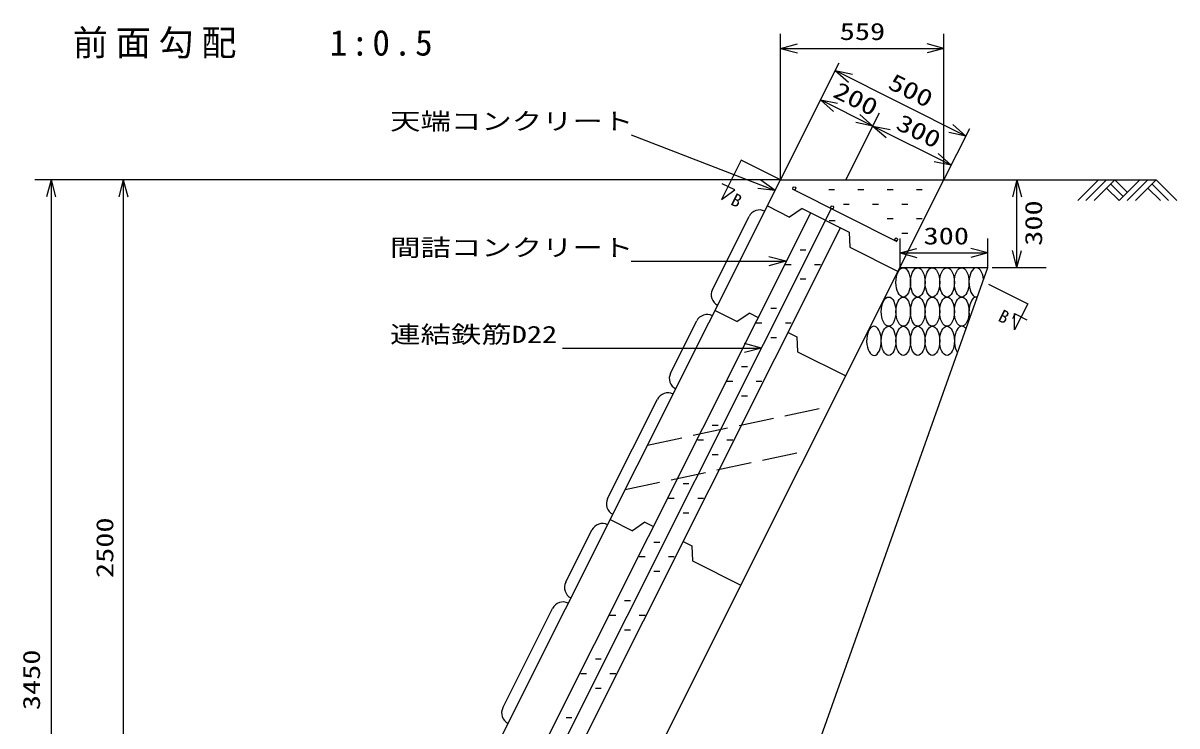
# Model space of a CAD drawing. Units: millimetres, scale not verified. Extents: x -10580 to 10511, y -7658 to 7278.
# Drawn here: x -10420 to -6473, y -5308 to -2904 of the extents above; entities that cross this region are included whole.
import ezdxf
from ezdxf.enums import TextEntityAlignment as Align

# ---------------------------------------------------------------- set-up
doc = ezdxf.new("R2010")
doc.units = ezdxf.units.MM
doc.header["$LTSCALE"] = 40
doc.linetypes.add('DASHED3', pattern=[4, 3, -1])
doc.layers.add('0-0', color=7, linetype='Continuous')
doc.styles.add('ＭＳ ゴシック', font='')
doc.styles.get('ＭＳ ゴシック').set_extended_font_data('MS Gothic')

msp = doc.modelspace()

# ---------------------------------------------------------------- linework, layer by layer
at = {"layer": '0-0'}
for p, q in [((-7829.47, -3440.2), (-7829.47, -2940.2)), ((-7270.23, -3440.2), (-7270.23, -2940.2)), ((-7829.47, -2990.2), (-7771.52, -2974.67)), ((-7829.47, -2990.2), (-7270.23, -2990.2)), ((-7829.47, -2990.2), (-7771.52, -3005.73)), ((-7270.23, -2990.2), (-7328.18, -2974.67)), ((-7270.23, -2990.2), (-7328.18, -3005.73)), ((-7829.47, -3440.2), (-7629.03, -3040.2)), ((-7195.06, -3290.2), (-7642.05, -3066.2)), ((-7642.05, -3066.2), (-7583.28, -3078.29)), ((-7642.05, -3066.2), (-7597.2, -3106.05)), ((-7692.65, -3165.96), (-7633.87, -3178.05)), ((-7692.65, -3165.96), (-7647.79, -3205.81)), ((-7605.77, -3440.2), (-7490.96, -3211.11)), ((-7513.36, -3255.81), (-7558.22, -3215.96)), ((-7513.36, -3255.81), (-7572.13, -3243.72)), ((-7513.36, -3255.81), (-7454.59, -3267.89)), ((-7513.36, -3255.81), (-7468.51, -3295.65)), ((-7270.23, -3440.2), (-7182.03, -3264.2)), ((-7195.06, -3290.2), (-7239.92, -3250.35)), ((-8339.72, -3286.3), (-7847.66, -3476.5)), ((-7195.06, -3290.2), (-7253.83, -3278.12)), ((-7245.17, -3390.2), (-7290.03, -3350.35)), ((-7245.17, -3390.2), (-7303.94, -3378.12)), ((-7829.47, -3440.2), (-10380, -3440.2)), ((-10324.21, -3440.2), (-10339.74, -3498.16)), ((-10324.21, -3440.2), (-10308.68, -3498.16)), ((-10324.21, -3440.2), (-10324.21, -6890.2)), ((-10077.16, -3440.2), (-10092.69, -3498.16)), ((-10077.16, -3440.2), (-10061.63, -3498.16)), ((-10077.16, -3440.2), (-10077.16, -5940.2)), ((-7847.66, -3476.5), (-7907.32, -3470.09)), ((-7847.66, -3476.5), (-7896.12, -3441.12)), ((-7664.34, -3472.71), (-7644.34, -3472.71)), ((-7564.34, -3472.71), (-7544.34, -3472.71)), ((-7464.34, -3472.71), (-7444.34, -3472.71)), ((-7364.34, -3472.71), (-7344.34, -3472.71)), ((-7270.23, -3440.2), (-6544.2, -3440.2)), ((-7020.56, -3440.2), (-7036.09, -3498.16)), ((-7020.56, -3740.2), (-7020.56, -3440.2)), ((-7020.56, -3440.2), (-7005.03, -3498.16)), ((-6742.19, -3440.2), (-6812.9, -3510.91)), ((-6713.91, -3440.2), (-6784.62, -3510.91)), ((-6685.62, -3440.2), (-6756.33, -3510.91)), ((-6713.91, -3468.48), (-6671.48, -3510.91)), ((-6699.76, -3454.34), (-6657.34, -3496.77)), ((-6685.62, -3440.2), (-6643.2, -3482.63)), ((-6600.77, -3440.2), (-6671.48, -3510.91)), ((-6572.49, -3440.2), (-6643.2, -3510.91)), ((-6544.2, -3440.2), (-6614.91, -3510.91)), ((-6572.49, -3468.48), (-6530.06, -3510.91)), ((-6558.34, -3454.34), (-6501.78, -3510.91)), ((-6544.2, -3440.2), (-6473.49, -3510.91)), ((-7614.34, -3522.71), (-7594.34, -3522.71)), ((-7514.34, -3522.71), (-7494.34, -3522.71)), ((-7414.34, -3522.71), (-7394.34, -3522.71)), ((-7662.64, -3579.11), (-7642.64, -3579.11)), ((-7464.34, -3572.71), (-7444.34, -3572.71)), ((-7364.34, -3572.71), (-7344.34, -3572.71)), ((-7414.34, -3622.71), (-7394.34, -3622.71)), ((-7420.56, -3740.2), (-7420.56, -3640.2)), ((-7120.56, -3740.2), (-7120.56, -3640.2)), ((-7810.92, -3718.64), (-7868.88, -3703.11)), ((-7762.64, -3679.11), (-7742.64, -3679.11)), ((-7662.64, -3679.11), (-7661.73, -3679.11)), ((-7420.56, -3690.2), (-7362.61, -3674.67)), ((-7420.56, -3690.2), (-7120.56, -3690.2)), ((-7420.56, -3690.2), (-7362.61, -3705.73)), ((-7120.56, -3690.2), (-7178.52, -3674.67)), ((-7120.56, -3690.2), (-7178.52, -3705.73)), ((-7020.56, -3740.2), (-7036.09, -3682.25)), ((-7020.56, -3740.2), (-7005.03, -3682.25)), ((-8339.72, -3718.64), (-7810.92, -3718.64)), ((-7810.92, -3718.64), (-7868.88, -3734.17)), ((-7812.64, -3729.11), (-7792.64, -3729.11)), ((-7712.64, -3729.11), (-7692.64, -3729.11)), ((-7105.56, -3740.2), (-6920.56, -3740.2)), ((-7762.64, -3779.11), (-7742.64, -3779.11)), ((-7712.64, -3779.11), (-7711.84, -3779.11)), ((-7862.64, -3879.11), (-7842.64, -3879.11)), ((-7762.64, -3879.11), (-7761.96, -3879.11)), ((-7912.64, -3929.11), (-7892.64, -3929.11)), ((-7812.64, -3929.11), (-7792.64, -3929.11)), ((-7862.64, -3979.11), (-7842.64, -3979.11)), ((-7812.64, -3979.11), (-7812.07, -3979.11)), ((-7894.15, -4015.67), (-7952.1, -4000.14)), ((-7962.64, -4079.11), (-7942.64, -4079.11)), ((-7862.64, -4079.11), (-7862.18, -4079.11)), ((-8012.64, -4129.11), (-7992.64, -4129.11)), ((-7912.64, -4129.11), (-7892.64, -4129.11)), ((-7962.64, -4179.11), (-7942.64, -4179.11)), ((-7912.64, -4179.11), (-7912.29, -4179.11)), ((-8062.64, -4279.11), (-8042.64, -4279.11)), ((-7962.64, -4279.11), (-7962.41, -4279.11)), ((-8112.64, -4329.11), (-8092.64, -4329.11)), ((-8012.64, -4329.11), (-7992.64, -4329.11)), ((-8062.64, -4379.11), (-8042.64, -4379.11)), ((-8012.64, -4379.11), (-8012.52, -4379.11)), ((-8162.64, -4479.11), (-8142.64, -4479.11)), ((-8062.64, -4479.11), (-8062.63, -4479.11)), ((-8212.64, -4529.12), (-8192.64, -4529.12)), ((-8112.64, -4529.12), (-8092.64, -4529.12)), ((-8162.64, -4579.12), (-8142.64, -4579.12)), ((-8262.64, -4679.12), (-8242.64, -4679.12)), ((-8312.64, -4729.12), (-8292.64, -4729.12)), ((-8212.64, -4729.12), (-8192.64, -4729.12)), ((-8262.64, -4779.12), (-8242.64, -4779.12)), ((-8362.64, -4879.12), (-8342.64, -4879.12)), ((-8412.64, -4929.12), (-8392.64, -4929.12)), ((-8312.64, -4929.12), (-8292.64, -4929.12)), ((-8362.64, -4979.12), (-8342.64, -4979.12)), ((-8462.64, -5079.12), (-8442.64, -5079.12)), ((-8512.64, -5129.12), (-8492.64, -5129.12)), ((-8412.64, -5129.12), (-8392.64, -5129.12)), ((-8462.64, -5179.12), (-8442.64, -5179.12)), ((-8562.64, -5279.12), (-8542.64, -5279.12))]:
    msp.add_line(p, q, dxfattribs=at)
at = {"layer": '0-0', "color": 3}
for p, q in [((-7963.58, -3373), (-8030.78, -3507.1)), ((-7829.47, -3440.2), (-7963.58, -3373))]:
    msp.add_line(p, q, dxfattribs=at)
at = {"layer": '0-0', "color": 2}
for p, q in [((-9307.77, -6390.2), (-7829.47, -3440.2)), ((-8860.77, -6614.2), (-7270.23, -3440.2)), ((-7829.47, -3440.2), (-7270.23, -3440.2)), ((-7874.13, -3529.32), (-7798.14, -3567.4)), ((-7755.63, -3538.37), (-7798.14, -3567.4)), ((-7755.63, -3538.37), (-7594.7, -3619.01)), ((-9179.93, -6454.27), (-7726.13, -3553.15)), ((-8062.22, -3815.37), (-7936.77, -3565.04)), ((-9078.01, -6505.34), (-7624.21, -3604.23)), ((-7594.7, -3619.01), (-7592.51, -3670.44)), ((-7592.51, -3670.44), (-7427.13, -3753.32)), ((-7420.56, -3740.2), (-7120.56, -3740.2)), ((-8053.34, -3886.93), (-7977.34, -3925.01)), ((-7934.81, -3895.99), (-7977.34, -3925.01)), ((-7934.81, -3895.99), (-7905.31, -3910.78)), ((-8205.58, -4101.45), (-8115.98, -3922.65)), ((-7803.43, -3961.83), (-7773.93, -3976.61)), ((-7773.93, -3976.61), (-7771.72, -4028.05)), ((-7771.72, -4028.05), (-7606.34, -4110.93)), ((-8420.63, -4530.59), (-8250.38, -4190.85)), ((-8411.75, -4602.15), (-8335.75, -4640.23)), ((-8293.23, -4611.21), (-8335.75, -4640.23)), ((-8293.23, -4611.21), (-8263.73, -4625.99)), ((-8563.99, -4816.67), (-8474.39, -4637.87)), ((-8161.83, -4677.05), (-8132.33, -4691.84)), ((-8132.33, -4691.84), (-8130.13, -4743.27)), ((-8130.13, -4743.27), (-7964.75, -4826.15)), ((-8779.04, -5245.81), (-8608.79, -4906.07))]:
    msp.add_line(p, q, dxfattribs=at)
at = {"layer": '0-0', "color": 5}
for p, q in [((-7789.11, -3471.26), (-7431.5, -3650.46)), ((-9128.97, -6479.81), (-7655.01, -3538.46))]:
    msp.add_line(p, q, dxfattribs=at)
at = {"layer": '0-0', "linetype": 'DASHED3'}
for p, q in [((-8284.07, -4347.35), (-7657.86, -4213.74)), ((-8360.23, -4499.33), (-7734.03, -4365.73))]:
    msp.add_line(p, q, dxfattribs=at)
at = {"layer": '0-0'}
for points in [[(-7245.17, -3390.2), (-7513.36, -3255.81), (-7692.65, -3165.96)], [(-8575, -4015.67), (-7894.15, -4015.67), (-7952.1, -4031.2)]]:
    msp.add_lwpolyline(points, dxfattribs=at)
at = {"layer": '0-0', "color": 3}
for points in [[(-8030.78, -3507.1), (-7985.49, -3474.09), (-8028.61, -3453.29)], [(-7118.06, -3796.7), (-6983.95, -3863.91), (-7028.75, -3953.31), (-7029.42, -3897.27), (-6986.94, -3919.36)]]:
    msp.add_lwpolyline(points, dxfattribs=at)
at = {"layer": '0-0', "color": 2}
msp.add_lwpolyline([(-8557.77, -6890.2), (-8239.45, -6890.2), (-7120.56, -3740.2)], dxfattribs=at)
at = {"layer": '0-0', "color": 5}
for centre in [(-7782.4, -3469.03), (-7652.77, -3533.99), (-7433.73, -3643.75)]:
    msp.add_circle(centre, 5, dxfattribs=at)
at = {"layer": '0-0', "color": 2}
for centre, start, end in [((-7901.01, -3582.96), 63.38081, 153.38367), ((-8026.46, -3833.29), 153.38316, 243.38383), ((-8080.22, -3940.57), 63.38333, 153.38376), ((-8169.82, -4119.37), 153.38383, 243.384), ((-8214.62, -4208.78), 63.38148, 153.38376), ((-8384.87, -4548.51), 153.38359, 243.38434), ((-8438.63, -4655.79), 63.38333, 153.38376), ((-8528.23, -4834.59), 153.38383, 243.384), ((-8573.03, -4924), 63.38148, 153.38376), ((-8743.28, -5263.73), 153.38359, 243.38434)]:
    msp.add_arc(centre, 40, start, end, dxfattribs=at)
at = {"layer": '0-0'}
for centre in [(-7409.69, -3790.83), (-7359.69, -3790.83), (-7309.69, -3790.83), (-7259.69, -3790.83), (-7209.69, -3790.83), (-7459.69, -3890.83), (-7409.69, -3890.83), (-7359.69, -3890.83), (-7309.69, -3890.83), (-7259.69, -3890.83), (-7209.69, -3890.83), (-7459.69, -3990.83), (-7409.69, -3990.83), (-7359.69, -3990.83), (-7309.69, -3990.83), (-7259.69, -3990.83)]:
    msp.add_ellipse(centre, major_axis=(0, 50), ratio=0.5, dxfattribs=at)
for centre, start_param, end_param in [((-7159.69, -3790.83), 4.9162289, 9.5395045), ((-7159.69, -3890.83), 6.1772884, 8.278444), ((-7509.69, -3990.83), 1.4206502, 7.7038329), ((-7209.69, -3990.83), 5.7055486, 8.7501878)]:
    msp.add_ellipse(centre, major_axis=(0, 50), ratio=0.5, start_param=start_param, end_param=end_param, dxfattribs=at)

# ---------------------------------------------------------------- texts
at = {"layer": '0-0', "style": 'ＭＳ ゴシック', "width": 1.3}
for s, p in [('559', (-7626.89, -2979.19)), ('天端コンクリート', (-9164.72, -3286.3)), ('300', (-7340.19, -3678.58)), ('間詰コンクリート', (-9164.72, -3718.64)), ('連結鉄筋D22', (-9164.72, -4015.67))]:
    msp.add_text(s, height=58.65, dxfattribs=at).set_placement(p, align=Align.BOTTOM_LEFT)
for s, rotation, p in [('200', 333.384, (-7662.1, -3169.92)), ('500', 333.384, (-7474.04, -3140.98)), ('300', 333.384, (-7446.91, -3280.22)), ('300', 90, (-6917.05, -3665.63)), ('2500', 90, (-10093.7, -4802.35)), ('3450', 90, (-10344.43, -5254.36))]:
    msp.add_text(s, height=58.65, rotation=rotation, dxfattribs=at).set_placement(p, align=Align.BOTTOM_LEFT)
at = {"layer": '0-0', "color": 4, "style": 'ＭＳ ゴシック'}
for s, p in [('B', (-8008.74, -3534.94)), ("B'", (-7094.36, -3932.8))]:
    msp.add_text(s, height=43.99, rotation=333.384, dxfattribs=at).set_placement(p, align=Align.BOTTOM_LEFT)
at = {"layer": '0-0', "insert": (-10395.92, -3025.07), "char_height": 87.98, "attachment_point": 7, "style": 'ＭＳ ゴシック'}
msp.add_mtext('\\T1.22;\u3000前面勾配\u3000\u30001:0.5', dxfattribs=at)

doc.saveas('drawing.dxf')
